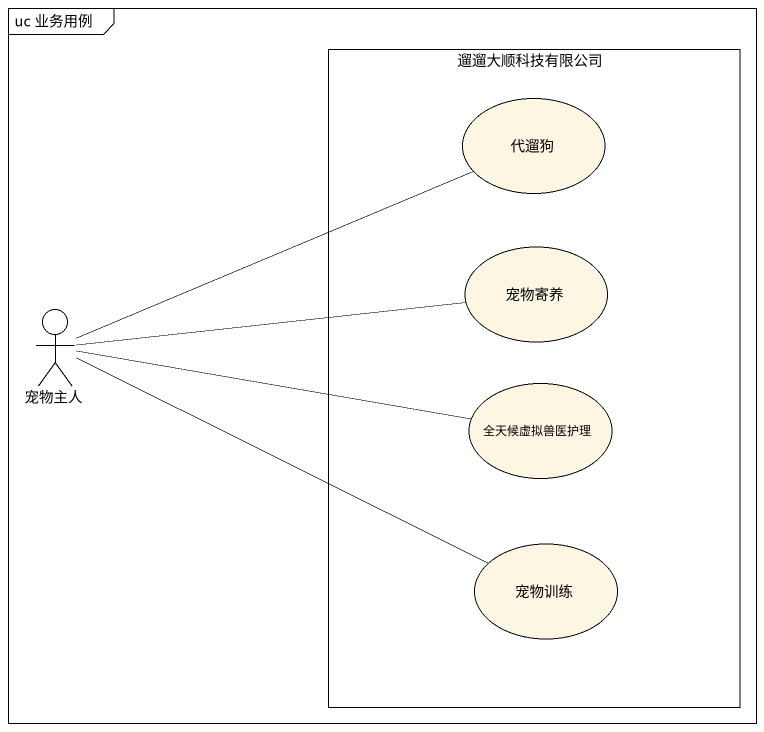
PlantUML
@startuml
mainframe uc 业务用例
rectangle 遛遛大顺科技有限公司 {
  usecase 代遛狗
  usecase 宠物寄养
  usecase 全天候虚拟兽医护理
  usecase 宠物训练
}
actor 宠物主人
宠物主人 -right- 代遛狗
宠物主人 -right- 宠物寄养
宠物主人 -right- 全天候虚拟兽医护理
宠物主人 -right- 宠物训练
@enduml
